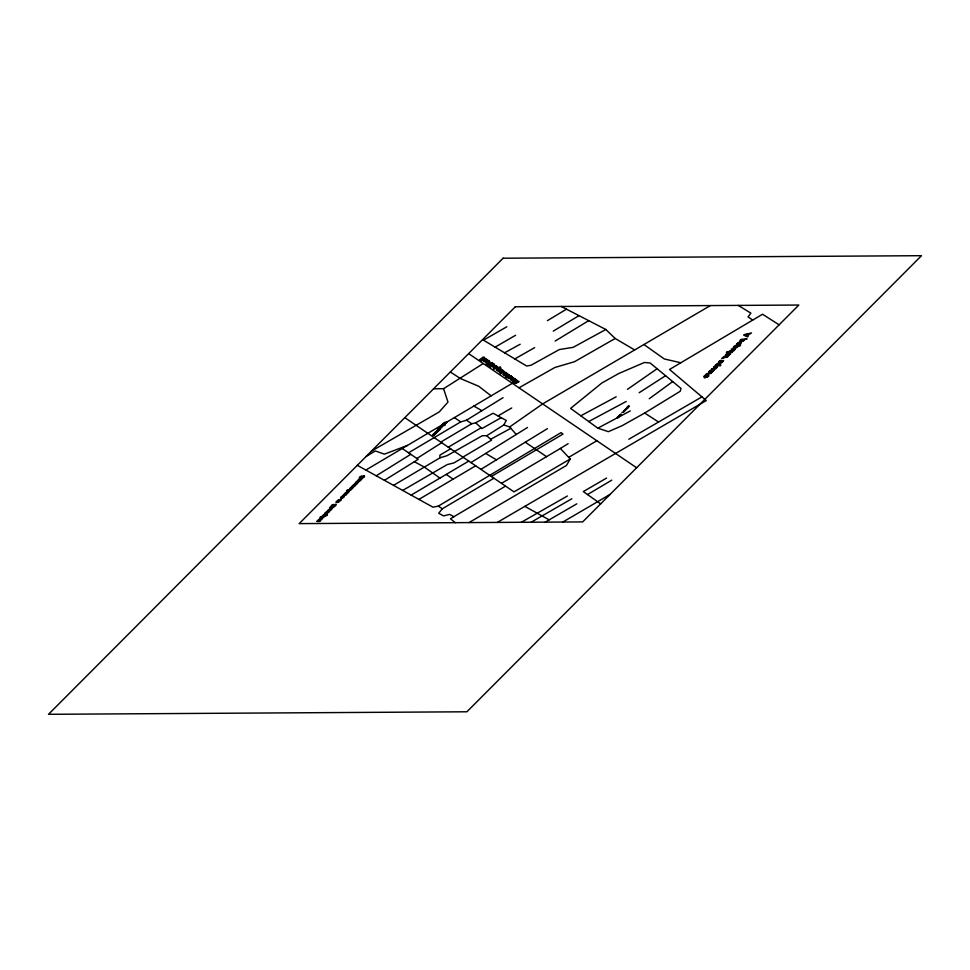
<?xml version="1.0" encoding="UTF-8"?>
<svg xmlns="http://www.w3.org/2000/svg" width="970" height="970" viewBox="0 0 970 970"><rect width="100%" height="100%" fill="white"/><g stroke="black" fill="none" stroke-linecap="round" stroke-linejoin="round"><path stroke-width="1.45" d="M332.783 506.376L333.559 504.837L332.225 505.285A2.971 1.212 -24.9 0 0 331.958 505.54L331.643 506.57A1.601 0.655 -24.9 0 1 331.122 506.037A2.655 1.091 -24.9 0 1 332.395 504.824L334.08 504.412L333.789 505.467A11.337 4.644 -24.9 0 0 333.522 505.879L334.517 506L335.462 504.715A1.54 0.63 -24.9 0 0 335.123 504.618L335.547 504.23A1.843 0.752 -24.9 0 1 336.069 504.982L335.596 505.528M361.082 477.98L361.871 476.476L360.61 476.816A2.971 1.212 -24.9 0 0 360.258 477.143L359.943 478.186A1.601 0.655 -24.9 0 1 359.421 477.652M500.666 372.82L503.006 371.134L504.667 371.595L500.059 373.996L501.066 373.135M493.584 367.363L496.131 366.139M498.156 370.552L500.714 369.315M499.683 371.619L502.242 370.382M496.167 366.333L493.645 367.509M500.75 369.521L498.253 370.71M502.278 370.588L499.756 371.765M321.87 519.144L320.318 520.429M717.461 366.963L715.52 369.049L711.507 369.073L716.575 367.436M735.175 349.2L733.235 351.286L729.222 351.31L734.278 349.661M499.101 368.491L496.737 369.655M720.201 362.331L720.928 361.058M738.085 346.326C736.727 349.115 730.652 348.485 734.496 346.011L740.522 345.502L738.049 346.035M744.657 339.718C743.008 342.774 737.358 341.658 741.056 339.427L747.082 338.918L744.608 339.451M496.616 369.461L499.053 368.26M503.745 371.631L501.284 372.82M501.187 372.638L503.697 371.389M511.008 376.227L511.614 376.421M514.973 378.967L515.579 379.185A2.498 1.031 -24.9 0 0 514.73 379.597L513.457 380.337M713.544 370.491L710.743 371.837M729.925 354.086L727.136 355.384A7.542 3.092 -24.9 0 0 728.227 354.535L729.513 353.808M484.745 361.167L486.128 361.119L484.854 361.398M486.273 362.234L487.655 362.174L486.382 362.453M504.424 374.869L505.806 374.808L504.57 375.099M719.352 361.786L720.819 360.719M513.651 381.21L513.676 381.137A1.491 0.606 -24.9 0 1 514.403 380.592C519.411 377.597 511.032 381.865 513.385 381.137M505.334 375.936L507.067 375.16A11.094 4.547 -24.9 0 1 507.431 375.232A5.553 2.279 -24.9 0 0 507.734 375.293L508.462 374.711M318.439 520.211L320.112 518.938M327.884 510.741L329.545 509.468M355.65 482.466L356.96 481.144L359.846 481.132L356.293 482.199M508.947 374.881L506.679 375.536M518.877 381.756L516.573 382.435M434.184 433.275L437.276 432.293L435.809 432.305M432.959 434.79L434.16 434.16L433.166 435.057M437.325 430.413L439.143 429.831M439.192 430.098L437.385 430.668M320.827 517.798L324.465 516.622L320.112 517.022L321.543 517.01M330.273 508.328L333.91 507.152L329.558 507.553L330.976 507.54M326.999 514.791L325.762 515.64A3.71 1.528 -24.9 0 1 325.205 515.676L325.144 515.676M347.248 491.281L350.885 490.117L346.532 490.517L347.963 490.505M393.541 485.364L439.956 457.828L447.037 455.694L482.296 435.724L486.77 435.688L503.769 424.957L506.279 420.483L493.124 413.232L475.639 422.811L471.711 423.757L440.768 442.09M434.79 434.536L433.602 435.348L435.287 434.111L433.445 434.16L432.559 434.948L433.166 435.36M501.49 483.351L560.357 448.479L570.214 458.992L566.468 465.467L469.056 522.587M321.191 519.58L319.251 520.405A5.432 2.219 -24.9 0 0 320.039 519.799L320.452 519.483M330.661 510.074L328.697 510.935A5.432 2.219 -24.9 0 0 329.473 510.329L329.897 510.014M510.547 376.505L509.699 377.136A5.189 2.122 -24.9 0 0 509.505 376.748M514.512 379.27L513.676 379.9M483.399 360.707L486.358 358.851L484.103 360.246M503.09 374.396L506.049 372.553L503.806 373.923M510.717 379.707L513.676 377.863L511.433 379.234M500.302 367.897L500.217 367.982A3.553 1.455 -24.9 0 1 499.623 368.37L499.441 368.491M618.193 417.609L617.526 417.912M625.456 410.322L624.826 410.589M435.215 432.208L438.246 431.323L435.954 431.832M616.92 417.767L618.096 417.306M624.219 410.455L625.395 409.995M619.139 415.548L620.339 415.087M326.841 514.549C329.097 514.245 324.101 517.616 322.149 516.076L322.84 515.725M493.936 478.222L442.32 508.789L438.683 513.275L443.593 515.882L449.704 514.415L453.899 516.695L505.54 486.103M711.931 369.8L711.507 370.297A1.685 0.691 -24.9 0 0 709.567 371.704M353.553 486.576L355.202 485.061L353.092 486.588M706.075 377.233C714.575 374.978 700.934 373.62 704.802 377.791M492.433 364.102C487.316 367.084 494.227 364.829 492.93 363.338M511.966 377.694C507.31 380.361 513.348 378.688 512.5 376.954M509.056 376.324L510.863 375.802M513.021 379.076L514.827 378.567M325.665 512.9L326.308 512.451A1.552 0.643 -24.9 0 1 327.205 512.305L329.194 511.893L326.381 512.245M336.76 501.781L337.402 501.32A1.552 0.643 -24.9 0 1 338.287 501.175L340.276 500.762L337.463 501.114M493.427 369.036L497.707 366.757L494.009 368.952M363.895 477.131L364.356 476.585A1.843 0.752 -24.9 0 0 363.859 475.821M341.537 498.18L343.659 496.676L341.998 498.168A1.976 0.812 -24.9 0 0 344.18 496.41A1.976 0.812 -24.9 0 0 341.428 496.822A1.976 0.812 -24.9 0 0 341.258 498.337M345.308 494.397L347.43 492.893L345.769 494.385A1.976 0.812 -24.9 0 0 347.951 492.627A1.976 0.812 -24.9 0 0 345.199 493.039A1.976 0.812 -24.9 0 0 345.029 494.554M433.263 435.36L434.754 434.196M621.94 412.335L623.686 412.104M624.595 409.679L625.953 409.813M618.678 416.021L619.624 416.154M617.841 417.452L617.065 418.058M624.534 410.746L625.141 410.128M618.642 417.136L617.902 417.136M620.861 414.917L620.182 414.917M624.716 411.05L623.795 411.05M704.984 377.791L707.263 375.499M355.105 483.375L358.536 482.442L356.378 482.429M620.048 414.639L621.54 414.238L620.8 414.384M363.847 475.846L363.423 476.221A1.54 0.63 -24.9 0 1 363.762 476.318L362.889 477.567L361.822 477.482A11.337 4.644 -24.9 0 1 362.089 477.082L362.416 476.04L360.779 476.367A2.655 1.091 -24.9 0 0 359.458 477.64M711.374 370.904L711.616 370.698A4.45 1.831 -24.9 0 1 711.968 370.419L714.381 369.958L712.222 371.874A2.001 0.812 -24.9 0 1 712.477 371.91M484.248 360.682L483.545 361.01M503.927 374.371L503.26 374.711M511.554 379.682L510.838 380.01M342.483 495.609L346.169 494.845L343.186 495.258M488.189 364.938L491.911 362.719L487.801 364.853M649.233 398.755L672.695 381.574M503.769 424.957L509.662 426.945L542.654 403.908L710.367 305.574M627.481 389.346L657.102 368.733M445.169 425.187L441.217 426.218L443.484 425.418M483.242 363.532L443.557 388.703L433.578 388.788M639.169 392.717L665.565 375.705M617.187 417.536L617.963 416.76M416.894 458.47L441.702 442.72M376.239 475.797L410.771 454.312M384.447 480.332L418.167 459.343L402.235 448.504M470.947 462.593L527.522 427.467M453.899 516.695L450.468 518.817L455.318 522.672M560.357 448.479L568.141 443.666M408.54 452.796L460.726 421.889L466.485 420.204L503.054 397.664M480.89 469.359L547.419 428.655M644.674 413.038L680.212 391.286L681.001 388.412L650.143 362.998L644.407 362.477L618.654 373.559L601.861 382.992L570.602 408.382L597.811 428.158L608.372 431.674L621.964 425.769L644.674 413.038L658.569 422.011M357.299 465.321L432.972 507.177L438.331 506.11L561.036 432.62L563 434.075L491.39 476.488M555.155 341.04L588.717 320.658M547.395 320.67L566.48 309.175M553.252 331.146L578.993 315.638M366.09 456.506L375.317 450.941L384.411 454.154L407.388 445.46M587.529 494.554L611.779 480.138M499.562 368.418L499.623 368.382A1.746 0.715 -24.9 0 0 498.301 368.091A1.746 0.715 -24.9 0 0 496.41 369.23A1.746 0.715 -24.9 0 0 497.028 369.97M365.86 470.05L512.318 383.296M448.298 447.206L481.12 427.758M450.626 448.783L439.871 455.16L439.956 457.828M462.896 457.125L491.572 440.137L486.77 435.688M463.272 457.379L453.911 462.92L447.267 464.557L402.683 490.42M418.931 499.404L475.664 465.794M596.841 440.744L568.675 457.367M411.134 495.1L468.752 461.102M497.101 369.897L500.544 368.091L500.641 367.157L499.15 367.424L500.193 367.412M509.153 375.681L505.637 377.754L509.395 375.257M570.214 458.992L514.027 491.875L404.817 417.646M513.421 380.361L513.372 380.385A2.764 1.128 -24.9 0 1 512.924 380.628M497.307 522.418L706.281 400.549L669.53 369.473L762.553 314.244L779.104 324.829M562.855 522.03L610.082 494.409M514.912 381.44L517.034 380.191L514.282 381.452M498.01 415.924L511.736 407.946M495.112 347.139L515.591 335.268M509.141 377.463L508.159 377.609M513.069 380.252L512.148 380.385M628.803 439.252L701.94 396.875M606.589 478.064L583.322 491.572L600.648 503.866M545.213 522.127L576.835 503.83M371.449 451.123L439.204 411.959L447.982 402.089L443.557 388.703M531.172 522.212L571.863 498.738M483.484 340.179L506.801 326.769M484.891 358.803L481.375 360.864L485.133 358.379M514.803 358.924L534.676 347.612M634.671 349.964L615.186 338.481L574.507 361.725L554.937 367.46L518.962 387.806M521.351 522.272L567.377 496.009M501.175 417.67L481.981 428.534L475.639 422.811M489.632 362.089L486.103 364.162L489.862 361.677M516.937 381.089L513.421 383.162L517.18 380.676M504.558 352.801L520.175 344.253M615.186 338.481L605.826 329.497L573.161 347.345L559.375 349.539L530.929 365.29L526.649 366.017L482.575 339.633M490.687 439.252L510.96 428.243M580.8 415.791L616.18 396.791M588.717 421.538L626.208 401.459M597.811 428.158L630.33 410.892M329.861 510.911L331.243 509.468L329.182 510.244A6.911 2.837 -24.9 0 1 328.321 510.947M511.299 377.306L508.741 378.494L512.221 376.833M355.784 482.769L354.365 484.018L357.239 483.751L355.178 483.751M628.063 407.788L626.547 408.14L627.493 407.812M722.286 358.391L727.827 356.693L723.353 357.19L723.96 357.19M705.893 374.844L711.434 373.147L706.96 373.644L707.566 373.644M713.12 370.261L711.847 370.989A7.542 3.092 -24.9 0 1 710.755 371.837M628.596 406.733L627.032 407.23L629.142 406.612L628.196 406.284C631.894 406.284 626.268 405.848 628.681 406.636M445.751 423.369L442.187 424.436L445.121 424.423L442.95 424.157L446.321 423.211L444.478 422.58L447.267 422.277L443.872 422.738L445.557 423.308M352.692 487.655L350 488.128L351.407 488.941L348.315 489.814L351.892 489.11L350.497 488.298L353.553 487.449L351.334 486.794L352.753 487.643M506.243 376.142L506.934 376.178A1.613 0.667 -24.9 0 1 505.418 375.911M492.214 363.58L489.207 364.902L492.687 363.241M482.66 359.046L482.005 358.997A14.805 6.075 -24.9 0 1 481.69 358.912L480.223 359.615A2.837 1.164 -24.9 0 0 480.368 359.737L481.835 359.737A1.54 0.63 -24.9 0 1 480.32 360.185A2.534 1.043 -24.9 0 1 479.604 359.603L482.284 358.56A10.84 4.438 -24.9 0 0 482.708 358.657L483.945 357.76L482.066 357.675A1.758 0.727 -24.9 0 1 483.945 357.19L484.382 357.384M516.137 383.041L516.852 383.089A1.613 0.667 -24.9 0 1 515.337 382.81L516.986 382.059A11.094 4.547 -24.9 0 1 517.349 382.132A5.553 2.279 -24.9 0 0 517.653 382.192L518.416 381.683M626.074 408.612L625.577 409.267M625.832 408.734L627.032 408.722L625.65 409.037M625.541 409.146L626.62 409.134L625.917 409.279M623.661 411.45L624.316 411.45L623.516 411.595M618.569 416.506L619.272 416.506L618.508 416.651M434.972 433.263L436.318 433.263L434.293 433.517M330.285 508.959L332.492 508.571L330.406 508.571M327.824 511.323L329.048 511.311A2.619 1.067 -24.9 0 1 329.376 511.335M336.59 502.569L338.857 502.181L336.832 502.181M318.354 520.793L319.615 520.781A2.619 1.067 -24.9 0 1 319.942 520.805M325.471 513.688L327.775 513.312L325.762 513.312M347.381 491.523L349.467 491.535L347.272 491.923A1.637 0.667 -24.9 0 1 346.678 491.911M518.259 381.525L517.131 381.477L518.792 381.331M352.837 486.164L354.317 484.964L352.68 486.067M719.485 362.016L719.025 362.562A2.025 0.837 -24.9 0 1 718.576 362.392L718.564 362.113A3.092 1.273 -24.9 0 1 719.194 361.289A2.425 0.994 -24.9 0 1 720.164 360.561L721.789 360.307L721.401 361.446A10.779 4.413 -24.9 0 0 721.231 361.725L722.48 361.592A2.667 1.091 -24.9 0 0 722.735 361.337C725.075 358.33 722.104 363.883 720.346 362.61M680.831 362.756L664.304 358.961L643.934 344.52M734.981 348.885L731.186 349.333L733.647 349.321A4.45 1.819 -24.9 0 1 734.047 349.345M321.822 518.962L319.712 519.738A6.911 2.837 -24.9 0 1 318.887 520.417M744.79 334.917L746.597 335.608L748.028 334.177L745.93 334.65A9.627 3.953 -24.9 0 1 744.645 334.88M320.912 518.016L323.046 518.053L320.852 518.429A1.637 0.667 -24.9 0 1 320.258 518.416M508.341 374.626L507.201 374.578L508.874 374.432M488.795 361.022L487.279 361.349L488.346 362.089M627.602 407.691L628.075 407.679M443.302 425.357L442.405 425.018L444.224 425.333M717.266 366.648L713.471 367.109L715.945 367.096A4.45 1.819 -24.9 0 1 716.345 367.109M487.267 359.955L485.825 360.258L486.819 361.034M506.946 373.656L505.443 373.983L506.51 374.723M561.266 306.471L605.826 329.497M414.36 461.708L424.339 467.091L439.943 478.101M524.855 506.364L549.153 519.847M473.893 406.066L481.908 410.698M485.691 453.439L496.446 459.841M738.267 305.404L750.889 313.152L748.04 316.911L752.732 320.064M450.322 371.995L460.471 378.555L478.756 386.278L491.135 395.845M438.331 506.11L442.32 508.789M468.643 353.613L636.623 467.77M525.207 442.174L546.534 456.664M466.485 420.204L471.711 423.757M454.409 417.597L460.726 421.889M446.188 474.415L453.148 479.144M509.662 426.945L516.246 434.475M317.905 520.393A1.734 0.715 -24.9 0 1 320.051 519.035M320.088 518.113A1.637 0.667 -24.9 0 1 321.531 516.889M322.719 515.773A1.831 0.752 -24.9 0 1 324.247 514.439A1.831 0.752 -24.9 0 1 326.041 514.391A1.831 0.752 -24.9 0 1 325.059 515.7M324.817 513.312A1.637 0.667 -24.9 0 1 326.393 512.075M327.339 510.923A1.734 0.715 -24.9 0 1 329.485 509.565M330.224 509.032A1.637 0.667 -24.9 0 1 329.691 508.947M329.533 508.644A1.637 0.667 -24.9 0 1 330.964 507.407M335.438 505.552A1.71 0.703 -24.9 0 1 333.862 506.582A1.71 0.703 -24.9 0 1 332.467 506.534M335.899 502.193A1.637 0.667 -24.9 0 1 337.487 500.944M346.508 491.608A1.637 0.667 -24.9 0 1 347.951 490.371M352.813 486.746A1.976 0.812 -24.9 0 1 352.983 485.23A1.976 0.812 -24.9 0 1 355.735 484.818A1.976 0.812 -24.9 0 1 353.529 486.637M363.738 477.155A1.71 0.703 -24.9 0 1 362.162 478.186A1.71 0.703 -24.9 0 1 360.767 478.137M728.87 355.457A2.001 0.812 -24.9 0 0 728.615 355.42L730.786 353.504L728.47 353.892A4.45 1.831 -24.9 0 0 728.021 354.244L727.767 354.462A9.603 3.941 -24.9 0 1 726.627 355.396M728.288 355.954A3.637 1.491 -24.9 0 0 727.633 355.917L725.887 355.917A4.013 1.649 -24.9 0 1 725.402 355.893M725.22 355.529A2.413 0.982 -24.9 0 1 728.252 353.468M725.972 355.25A1.685 0.691 -24.9 0 1 727.949 353.783M721.959 358.476A1.807 0.74 -24.9 0 1 723.996 357.118M711.883 372.407A3.637 1.491 -24.9 0 0 711.228 372.371L709.531 372.371A4.013 1.649 -24.9 0 1 709.009 372.347M708.815 371.983A2.413 0.982 -24.9 0 1 711.847 369.922M711.349 370.904A9.603 3.941 -24.9 0 1 710.222 371.837M705.554 374.929A1.807 0.74 -24.9 0 1 707.591 373.571M707.288 375.487A1.77 0.727 -24.9 0 1 707.991 376.214A1.77 0.727 -24.9 0 1 705.99 377.403M704.305 377.1A1.588 0.655 -24.9 0 1 704.996 376.117A1.588 0.655 -24.9 0 1 706.669 375.548L704.972 377.245A1.988 0.812 -24.9 0 1 704.402 377.087M484.248 357.481A1.637 0.667 -24.9 0 1 484.272 358.342A1.637 0.667 -24.9 0 1 482.551 359.239M486.77 361.179A1.891 0.776 -24.9 0 1 484.321 361.373A1.891 0.776 -24.9 0 1 486.637 359.676A1.891 0.776 -24.9 0 1 487.389 360.743M488.298 362.246A1.891 0.776 -24.9 0 1 485.837 362.428A1.891 0.776 -24.9 0 1 488.165 360.731A1.891 0.776 -24.9 0 1 488.916 361.798M506.461 374.881A1.891 0.776 -24.9 0 1 504 375.063A1.891 0.776 -24.9 0 1 506.328 373.365A1.891 0.776 -24.9 0 1 507.067 374.432M511.602 376.396A2.498 1.031 -24.9 0 0 510.766 376.833L509.408 377.621A2.764 1.128 -24.9 0 1 508.959 377.876A1.649 0.679 -24.9 0 1 507.674 377.803M507.759 377.318A1.649 0.679 -24.9 0 1 508.183 376.893M509.02 376.978A6.608 2.704 -24.9 0 1 509.262 377.294M512.924 380.652A1.649 0.679 -24.9 0 1 511.639 380.555M511.724 380.082A1.649 0.679 -24.9 0 1 512.148 379.646M512.997 379.743A6.608 2.704 -24.9 0 1 513.227 380.058M513.47 379.512A5.189 2.122 -24.9 0 1 513.651 379.791M514.949 381.465A1.564 0.643 -24.9 0 1 513.457 381.938M513.118 381.889A1.564 0.643 -24.9 0 1 513.106 381.161M737.467 346.351C734.399 349.891 732.629 344.993 737.467 346.351M744.038 339.767C741.516 343.186 738.716 338.675 744.026 339.742M341.1 497.537L342.762 496.555L341.1 497.513M344.871 493.754L346.532 492.772L344.871 493.718M323.265 515.422L325.75 514.67L323.265 515.397M358.56 480.004L361.192 479.265L358.573 479.98M720.625 363.701L718.891 365.241L720.855 365.229L720.346 365.751L714.793 365.775L717.776 363.398L720.625 363.75M737.2 343.95C741.492 345.672 741.092 340.033 737.2 343.913M716.321 364.853C720.843 366.49 719.679 361.361 716.321 364.817M736.412 344.314C742.656 347.09 742.862 337.657 736.412 344.314M503.103 258.214L48.5 714.308L466.897 711.786L921.5 255.692L503.103 258.214M515.349 306.75L299.196 523.618L582.667 521.909L798.831 305.041L515.349 306.75M315.759 521.387L315.759 521.387M337.233 499.841L337.233 499.841M316.863 521.375L319.748 521.363L316.863 521.375M338.336 499.841L341.222 499.817L338.336 499.841M437.797 428.837L440.441 429.116L439.349 428.825L440.513 427.661C445.46 427.37 436.233 427.358 440.174 427.661L437.797 428.837M620.824 413.462L620.824 413.462M726.894 352.122L726.372 352.643L732.435 352.086L726.894 352.122M744.354 334.601L743.76 335.196L747.567 336.905L748.197 336.263L747.021 335.778L751.52 332.94L744.354 334.601M493.9 364.102L489.535 366.672L493.9 364.102M494.506 364.526L490.141 367.096L494.506 364.526M359.215 480.756A2.073 0.849 -24.9 0 0 361.798 478.804A2.073 0.849 -24.9 0 0 358.718 479.374A2.073 0.849 -24.9 0 0 359.215 480.756M494.13 367.872A1.976 0.812 -24.9 0 0 496.701 366.029A1.976 0.812 -24.9 0 0 493.815 366.478A1.976 0.812 -24.9 0 0 494.13 367.872M498.713 371.061A1.976 0.812 -24.9 0 0 501.284 369.218A1.976 0.812 -24.9 0 0 498.398 369.667A1.976 0.812 -24.9 0 0 498.713 371.061M500.241 372.128A1.976 0.812 -24.9 0 0 502.812 370.273A1.976 0.812 -24.9 0 0 499.926 370.722A1.976 0.812 -24.9 0 0 500.241 372.128M437.773 431.056A1.528 0.63 -24.9 0 0 439.677 429.613A1.528 0.63 -24.9 0 0 437.409 430.037A1.528 0.63 -24.9 0 0 437.773 431.056"/></g></svg>
